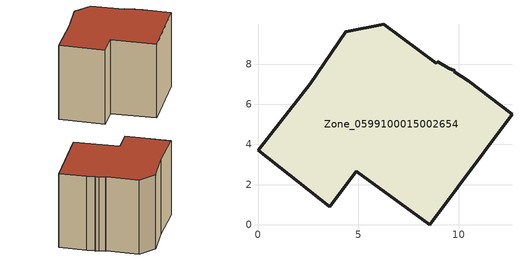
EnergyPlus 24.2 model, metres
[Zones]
Zone_0599100015002654
 floor ground (C_G): 10.46,7.18 12.65,5.5 8.56,0 4.9,2.66 3.58,0.9 0,3.71 2.61,7.02 4.36,9.62 6.27,9.99 8.88,8.04 8.95,8.13 9.49,7.79 9.8,7.66 9.76,7.62 z1.07
 wall outside (C_F): 3.58,0.9 4.9,2.66 8.56,0 12.65,5.5 10.46,7.18 9.76,7.62 9.8,7.66 9.49,7.79 8.95,8.13 8.88,8.04 6.27,9.99 4.36,9.62 2.61,7.02 0,3.71 3.58,0.9 z1.07:8.96
 roof outside (C_R): 10.46,7.18 9.76,7.62 9.8,7.66 9.49,7.79 8.95,8.13 8.88,8.04 6.27,9.99 4.36,9.62 2.61,7.02 0,3.71 3.58,0.9 4.9,2.66 8.56,0 12.65,5.5 z8.96
[BUILDING]
Pand.0599100015002654: North Axis=0; Terrain=City; Loads Convergence Tolerance Value=0.04; Temperature Convergence Tolerance Value=0.4; Solar Distribution=FullExterior; Maximum Number of Warmup Days=25; Minimum Number of Warmup Days=1
[Site:Location]
Rotterdam.The.Hague.AP_ZH_NLD Design_Conditions: Latitude=51.96; Longitude=4.45; Time Zone=1; Elevation=-4.5
[SITE:GROUNDTEMPERATURE:BUILDINGSURFACE]
18, 18, 18, 18, 18, 18, 18, 18, 18, 18, 18, 18
[MATERIAL] Thermal Absorptance=0.9; Solar Absorptance=0.7; Visible Absorptance=0.7
Name | Roughness | Thickness | Conductivity | Density | Specific Heat
G.TI.1975-1991 | MediumSmooth | 0.15 | 0.288461 | 540 | 1210
F.TI.1975-1991 | Rough | 0.3 | 0.230769 | 1920 | 840
R.TI.1975-1991 | MediumRough | 0.2 | 0.153846 | 1500 | 1000
[CONSTRUCTION]
C_G: G.TI.1975-1991
C_F: F.TI.1975-1991
C_R: R.TI.1975-1991
[ZONE]
Zone_0599100015002654: Type=1; Multiplier=1; Ceiling Height=Autocalculate; Volume=Autocalculate; Floor Area=autocalculate; Part of Total Floor Area=Yes
[ZONEINFILTRATION:DESIGNFLOWRATE]
Infil_Zone_0599100015002654: Zone or ZoneList or Space or SpaceList=Zone_0599100015002654; Schedule=AlwaysOn; Design Flow Rate Calculation Method=Flow/Area; Flow Rate per Floor Area=0.003; Constant Term Coefficient=1; Temperature Term Coefficient=0; Velocity Term Coefficient=0; Velocity Squared Term Coefficient=0
[HVACTEMPLATE:ZONE:IDEALLOADSAIRSYSTEM]
Zone_0599100015002654: Maximum Heating Supply Air Temperature=50; Minimum Cooling Supply Air Temperature=13; Maximum Heating Supply Air Humidity Ratio=0.0156; Minimum Cooling Supply Air Humidity Ratio=0.0077; Heating Limit=NoLimit; Cooling Limit=NoLimit; Dehumidification Control Type=ConstantSensibleHeatRatio; Cooling Sensible Heat Ratio=0.7; Dehumidification Setpoint=60; Humidification Control Type=None; Humidification Setpoint=30; Outdoor Air Method=None; Outdoor Air Flow Rate per Person=0.00944; Outdoor Air Flow Rate per Zone Floor Area=0; Outdoor Air Flow Rate per Zone=0; Demand Controlled Ventilation Type=None; Outdoor Air Economizer Type=NoEconomizer; Heat Recovery Type=None; Sensible Heat Recovery Effectiveness=0.7; Latent Heat Recovery Effectiveness=0.65
[ZONECONTROL:THERMOSTAT]
ThermostatControl_Zone_0599100015002654: Zone or ZoneList=Zone_0599100015002654; Control Type Schedule=DualSetpointControlType; Control 1=Thermostat_Zone_0599100015002654; Temperature Difference Between Cutout And Setpoint=0
[THERMOSTATSETPOINT:DUALSETPOINT]
Thermostat_Zone_0599100015002654: Heating Setpoint Temperature Schedule=HeatingSetpoint_Zone_0599100015002654; Cooling Setpoint Temperature Schedule=CoolingSetpoint_Zone_0599100015002654
[SCHEDULE:COMPACT]
HeatingSetpoint_Zone_0599100015002654: Through: 12/31, For: AllDays, Until: 24:00, 21
CoolingSetpoint_Zone_0599100015002654: Through: 12/31, For: AllDays, Until: 24:00, 24
DualSetpointControlType: Through: 12/31, For: AllDays, Until: 24:00, 4
AlwaysOn: Through: 12/31, For: AllDays, Until: 24:00, 1
